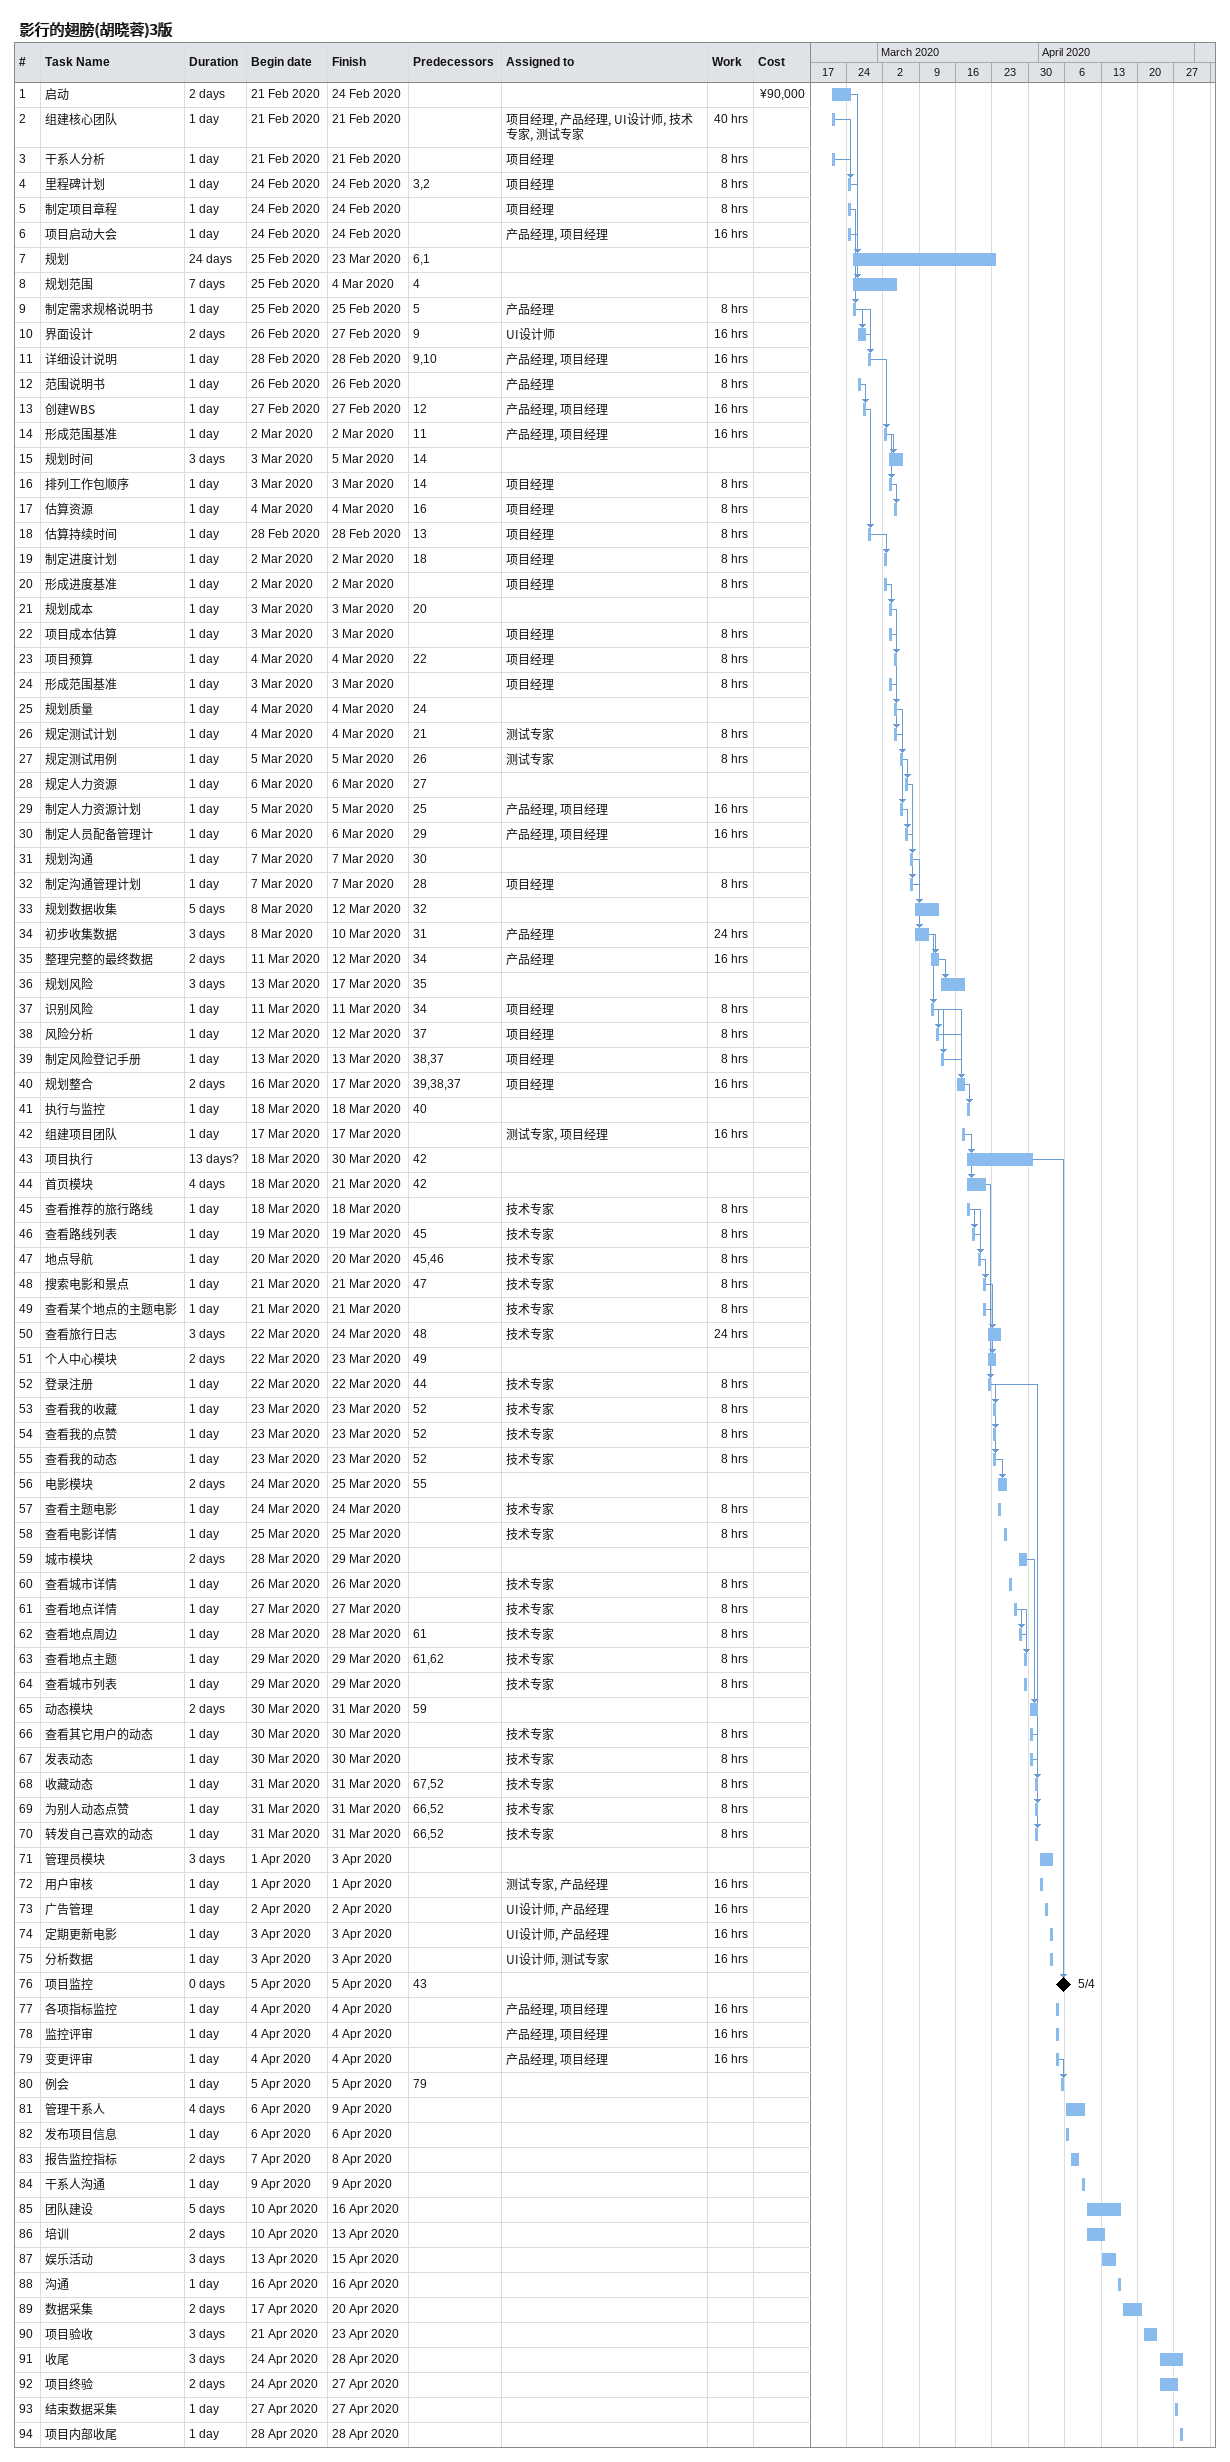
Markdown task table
影行的翅膀(胡晓蓉)3版

| ID | Task | Duration | Start | Finish | Predecessors | Resources | Work (h) | Cost (¥) |
|---|---|---|---|---|---|---|---|---|
| 1 | 启动 | 2d | 2020-02-21 | 2020-02-24 |  |  |  | 90000 |
| 2 | 组建核心团队 | 1d | 2020-02-21 | 2020-02-21 |  | 项目经理, 产品经理, UI设计师, 技术专家, 测试专家 | 40 |  |
| 3 | 干系人分析 | 1d | 2020-02-21 | 2020-02-21 |  | 项目经理 | 8 |  |
| 4 | 里程碑计划 | 1d | 2020-02-24 | 2020-02-24 | 3, 2 | 项目经理 | 8 |  |
| 5 | 制定项目章程 | 1d | 2020-02-24 | 2020-02-24 |  | 项目经理 | 8 |  |
| 6 | 项目启动大会 | 1d | 2020-02-24 | 2020-02-24 |  | 产品经理, 项目经理 | 16 |  |
| 7 | 规划 | 24d | 2020-02-25 | 2020-03-23 | 6, 1 |  |  |  |
| 8 | 规划范围 | 7d | 2020-02-25 | 2020-03-04 | 4 |  |  |  |
| 9 | 制定需求规格说明书 | 1d | 2020-02-25 | 2020-02-25 | 5 | 产品经理 | 8 |  |
| 10 | 界面设计 | 2d | 2020-02-26 | 2020-02-27 | 9 | UI设计师 | 16 |  |
| 11 | 详细设计说明 | 1d | 2020-02-28 | 2020-02-28 | 9, 10 | 产品经理, 项目经理 | 16 |  |
| 12 | 范围说明书 | 1d | 2020-02-26 | 2020-02-26 |  | 产品经理 | 8 |  |
| 13 | 创建WBS | 1d | 2020-02-27 | 2020-02-27 | 12 | 产品经理, 项目经理 | 16 |  |
| 14 | 形成范围基准 | 1d | 2020-03-02 | 2020-03-02 | 11 | 产品经理, 项目经理 | 16 |  |
| 15 | 规划时间 | 3d | 2020-03-03 | 2020-03-05 | 14 |  |  |  |
| 16 | 排列工作包顺序 | 1d | 2020-03-03 | 2020-03-03 | 14 | 项目经理 | 8 |  |
| 17 | 估算资源 | 1d | 2020-03-04 | 2020-03-04 | 16 | 项目经理 | 8 |  |
| 18 | 估算持续时间 | 1d | 2020-02-28 | 2020-02-28 | 13 | 项目经理 | 8 |  |
| 19 | 制定进度计划 | 1d | 2020-03-02 | 2020-03-02 | 18 | 项目经理 | 8 |  |
| 20 | 形成进度基准 | 1d | 2020-03-02 | 2020-03-02 |  | 项目经理 | 8 |  |
| 21 | 规划成本 | 1d | 2020-03-03 | 2020-03-03 | 20 |  |  |  |
| 22 | 项目成本估算 | 1d | 2020-03-03 | 2020-03-03 |  | 项目经理 | 8 |  |
| 23 | 项目预算 | 1d | 2020-03-04 | 2020-03-04 | 22 | 项目经理 | 8 |  |
| 24 | 形成范围基准 | 1d | 2020-03-03 | 2020-03-03 |  | 项目经理 | 8 |  |
| 25 | 规划质量 | 1d | 2020-03-04 | 2020-03-04 | 24 |  |  |  |
| 26 | 规定测试计划 | 1d | 2020-03-04 | 2020-03-04 | 21 | 测试专家 | 8 |  |
| 27 | 规定测试用例 | 1d | 2020-03-05 | 2020-03-05 | 26 | 测试专家 | 8 |  |
| 28 | 规定人力资源 | 1d | 2020-03-06 | 2020-03-06 | 27 |  |  |  |
| 29 | 制定人力资源计划 | 1d | 2020-03-05 | 2020-03-05 | 25 | 产品经理, 项目经理 | 16 |  |
| 30 | 制定人员配备管理计 | 1d | 2020-03-06 | 2020-03-06 | 29 | 产品经理, 项目经理 | 16 |  |
| 31 | 规划沟通 | 1d | 2020-03-07 | 2020-03-07 | 30 |  |  |  |
| 32 | 制定沟通管理计划 | 1d | 2020-03-07 | 2020-03-07 | 28 | 项目经理 | 8 |  |
| 33 | 规划数据收集 | 5d | 2020-03-08 | 2020-03-12 | 32 |  |  |  |
| 34 | 初步收集数据 | 3d | 2020-03-08 | 2020-03-10 | 31 | 产品经理 | 24 |  |
| 35 | 整理完整的最终数据 | 2d | 2020-03-11 | 2020-03-12 | 34 | 产品经理 | 16 |  |
| 36 | 规划风险 | 3d | 2020-03-13 | 2020-03-17 | 35 |  |  |  |
| 37 | 识别风险 | 1d | 2020-03-11 | 2020-03-11 | 34 | 项目经理 | 8 |  |
| 38 | 风险分析 | 1d | 2020-03-12 | 2020-03-12 | 37 | 项目经理 | 8 |  |
| 39 | 制定风险登记手册 | 1d | 2020-03-13 | 2020-03-13 | 38, 37 | 项目经理 | 8 |  |
| 40 | 规划整合 | 2d | 2020-03-16 | 2020-03-17 | 39, 38, 37 | 项目经理 | 16 |  |
| 41 | 执行与监控 | 1d | 2020-03-18 | 2020-03-18 | 40 |  |  |  |
| 42 | 组建项目团队 | 1d | 2020-03-17 | 2020-03-17 |  | 测试专家, 项目经理 | 16 |  |
| 43 | 项目执行 | 13d? | 2020-03-18 | 2020-03-30 | 42 |  |  |  |
| 44 | 首页模块 | 4d | 2020-03-18 | 2020-03-21 | 42 |  |  |  |
| 45 | 查看推荐的旅行路线 | 1d | 2020-03-18 | 2020-03-18 |  | 技术专家 | 8 |  |
| 46 | 查看路线列表 | 1d | 2020-03-19 | 2020-03-19 | 45 | 技术专家 | 8 |  |
| 47 | 地点导航 | 1d | 2020-03-20 | 2020-03-20 | 45, 46 | 技术专家 | 8 |  |
| 48 | 搜索电影和景点 | 1d | 2020-03-21 | 2020-03-21 | 47 | 技术专家 | 8 |  |
| 49 | 查看某个地点的主题电影 | 1d | 2020-03-21 | 2020-03-21 |  | 技术专家 | 8 |  |
| 50 | 查看旅行日志 | 3d | 2020-03-22 | 2020-03-24 | 48 | 技术专家 | 24 |  |
| 51 | 个人中心模块 | 2d | 2020-03-22 | 2020-03-23 | 49 |  |  |  |
| 52 | 登录注册 | 1d | 2020-03-22 | 2020-03-22 | 44 | 技术专家 | 8 |  |
| 53 | 查看我的收藏 | 1d | 2020-03-23 | 2020-03-23 | 52 | 技术专家 | 8 |  |
| 54 | 查看我的点赞 | 1d | 2020-03-23 | 2020-03-23 | 52 | 技术专家 | 8 |  |
| 55 | 查看我的动态 | 1d | 2020-03-23 | 2020-03-23 | 52 | 技术专家 | 8 |  |
| 56 | 电影模块 | 2d | 2020-03-24 | 2020-03-25 | 55 |  |  |  |
| 57 | 查看主题电影 | 1d | 2020-03-24 | 2020-03-24 |  | 技术专家 | 8 |  |
| 58 | 查看电影详情 | 1d | 2020-03-25 | 2020-03-25 |  | 技术专家 | 8 |  |
| 59 | 城市模块 | 2d | 2020-03-28 | 2020-03-29 |  |  |  |  |
| 60 | 查看城市详情 | 1d | 2020-03-26 | 2020-03-26 |  | 技术专家 | 8 |  |
| 61 | 查看地点详情 | 1d | 2020-03-27 | 2020-03-27 |  | 技术专家 | 8 |  |
| 62 | 查看地点周边 | 1d | 2020-03-28 | 2020-03-28 | 61 | 技术专家 | 8 |  |
| 63 | 查看地点主题 | 1d | 2020-03-29 | 2020-03-29 | 61, 62 | 技术专家 | 8 |  |
| 64 | 查看城市列表 | 1d | 2020-03-29 | 2020-03-29 |  | 技术专家 | 8 |  |
| 65 | 动态模块 | 2d | 2020-03-30 | 2020-03-31 | 59 |  |  |  |
| 66 | 查看其它用户的动态 | 1d | 2020-03-30 | 2020-03-30 |  | 技术专家 | 8 |  |
| 67 | 发表动态 | 1d | 2020-03-30 | 2020-03-30 |  | 技术专家 | 8 |  |
| 68 | 收藏动态 | 1d | 2020-03-31 | 2020-03-31 | 67, 52 | 技术专家 | 8 |  |
| 69 | 为别人动态点赞 | 1d | 2020-03-31 | 2020-03-31 | 66, 52 | 技术专家 | 8 |  |
| 70 | 转发自己喜欢的动态 | 1d | 2020-03-31 | 2020-03-31 | 66, 52 | 技术专家 | 8 |  |
| 71 | 管理员模块 | 3d | 2020-04-01 | 2020-04-03 |  |  |  |  |
| 72 | 用户审核 | 1d | 2020-04-01 | 2020-04-01 |  | 测试专家, 产品经理 | 16 |  |
| 73 | 广告管理 | 1d | 2020-04-02 | 2020-04-02 |  | UI设计师, 产品经理 | 16 |  |
| 74 | 定期更新电影 | 1d | 2020-04-03 | 2020-04-03 |  | UI设计师, 产品经理 | 16 |  |
| 75 | 分析数据 | 1d | 2020-04-03 | 2020-04-03 |  | UI设计师, 测试专家 | 16 |  |
| 76 | 项目监控 | 0d | 2020-04-05 | 2020-04-05 | 43 |  |  |  |
| 77 | 各项指标监控 | 1d | 2020-04-04 | 2020-04-04 |  | 产品经理, 项目经理 | 16 |  |
| 78 | 监控评审 | 1d | 2020-04-04 | 2020-04-04 |  | 产品经理, 项目经理 | 16 |  |
| 79 | 变更评审 | 1d | 2020-04-04 | 2020-04-04 |  | 产品经理, 项目经理 | 16 |  |
| 80 | 例会 | 1d | 2020-04-05 | 2020-04-05 | 79 |  |  |  |
| 81 | 管理干系人 | 4d | 2020-04-06 | 2020-04-09 |  |  |  |  |
| 82 | 发布项目信息 | 1d | 2020-04-06 | 2020-04-06 |  |  |  |  |
| 83 | 报告监控指标 | 2d | 2020-04-07 | 2020-04-08 |  |  |  |  |
| 84 | 干系人沟通 | 1d | 2020-04-09 | 2020-04-09 |  |  |  |  |
| 85 | 团队建设 | 5d | 2020-04-10 | 2020-04-16 |  |  |  |  |
| 86 | 培训 | 2d | 2020-04-10 | 2020-04-13 |  |  |  |  |
| 87 | 娱乐活动 | 3d | 2020-04-13 | 2020-04-15 |  |  |  |  |
| 88 | 沟通 | 1d | 2020-04-16 | 2020-04-16 |  |  |  |  |
| 89 | 数据采集 | 2d | 2020-04-17 | 2020-04-20 |  |  |  |  |
| 90 | 项目验收 | 3d | 2020-04-21 | 2020-04-23 |  |  |  |  |
| 91 | 收尾 | 3d | 2020-04-24 | 2020-04-28 |  |  |  |  |
| 92 | 项目终验 | 2d | 2020-04-24 | 2020-04-27 |  |  |  |  |
| 93 | 结束数据采集 | 1d | 2020-04-27 | 2020-04-27 |  |  |  |  |
| 94 | 项目内部收尾 | 1d | 2020-04-28 | 2020-04-28 |  |  |  |  |
